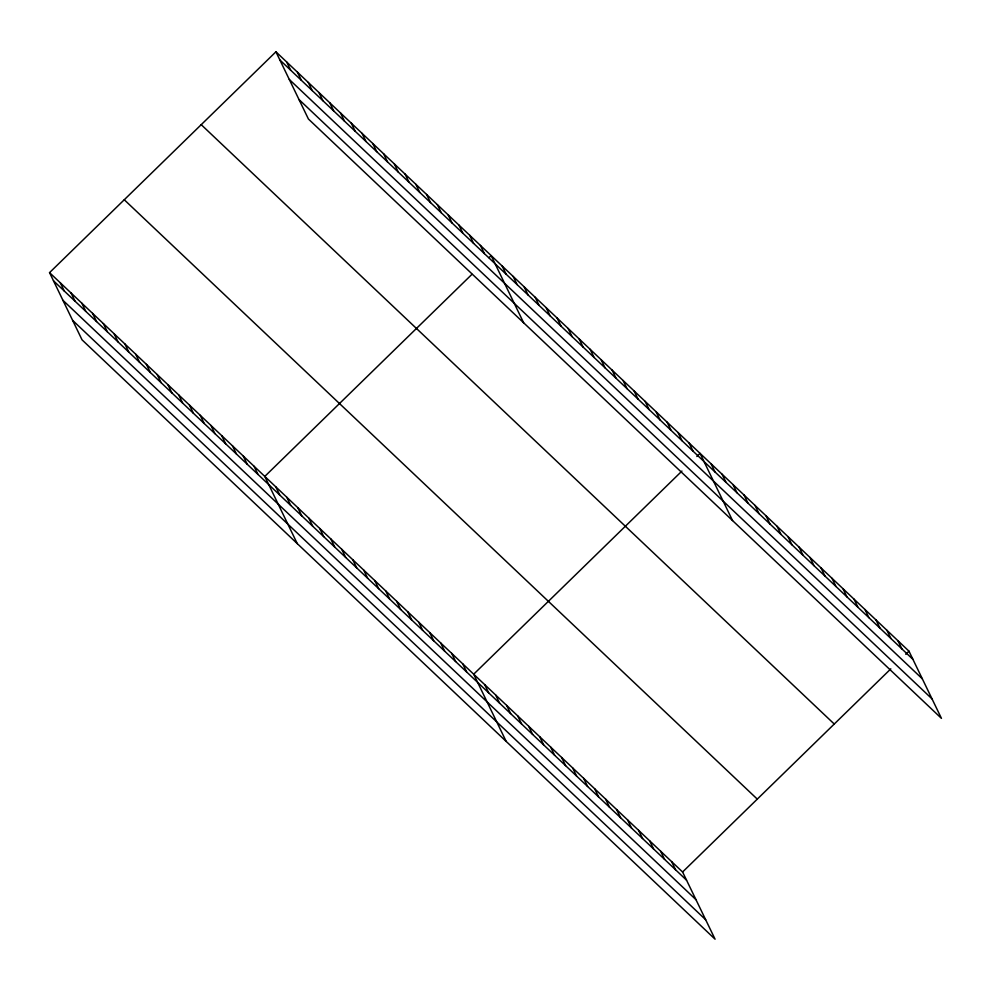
<?xml version="1.0" encoding="UTF-8"?>
<svg xmlns="http://www.w3.org/2000/svg" width="991" height="991" viewBox="0 0 991 991"><rect width="100%" height="100%" fill="white"/><g stroke="black" fill="none" stroke-linecap="round" stroke-linejoin="round"><path stroke-width="1.49" d="M49.55 272.636L682.588 871.993L715.081 939.195L82.042 339.839L49.55 272.636L275.919 51.805L908.958 651.161L941.45 718.364L308.412 119.007L275.919 51.805M471.951 274.321L264.783 476.411L297.275 543.625M489.021 257.672L491.152 255.591L523.644 322.793M681.919 471.072L473.686 674.202L506.178 741.404M696.859 456.492L700.055 453.37L732.547 520.572M682.588 871.993L890.822 668.851M905.762 654.283L908.958 651.161M279.883 59.98L912.909 659.337M289.298 79.466L922.336 678.823M298.997 99.534L932.035 698.89M201.223 124.68L834.261 724.037M124.259 199.761L757.285 799.118M53.502 280.812L686.54 880.169M62.916 300.298L695.955 899.642M72.628 320.366L705.654 919.71M897.97 640.743L901.921 648.932M886.97 630.338L890.921 638.514M875.982 619.932L879.934 628.108M864.982 609.515L868.934 617.703M853.982 599.109L857.946 607.285M842.994 588.704L846.946 596.879M831.994 578.286L835.946 586.474M821.006 567.88L824.958 576.056M810.006 557.475L813.958 565.65M799.019 547.057L802.97 555.245M788.018 536.651L791.97 544.827M777.018 526.246L780.982 534.422M766.031 515.828L769.982 524.016M755.031 505.422L758.982 513.598M744.043 495.017L747.994 503.193M733.043 484.599L736.994 492.775M722.043 474.194L726.007 482.369M711.055 463.776L715.007 471.964M689.067 442.965L693.019 451.14M678.067 432.547L682.019 440.735M667.079 422.141L671.031 430.317M656.079 411.736L660.031 419.911M645.079 401.318L649.043 409.506M634.091 390.912L638.043 399.088M623.091 380.507L627.043 388.683M612.104 370.089L616.055 378.277M601.103 359.683L605.055 367.859M590.116 349.278L594.067 357.454M579.116 338.86L583.067 347.048M568.116 328.455L572.08 336.63M557.128 318.049L561.079 326.225M546.128 307.631L550.079 315.819M535.14 297.226L539.092 305.401M524.14 286.82L528.092 294.996M513.152 276.402L517.104 284.59M502.152 265.997L506.104 274.173M480.4 245.396L484.351 253.572M469.635 235.201L473.587 243.39M458.87 225.019L462.822 233.195M448.105 214.824L452.069 223.012M437.353 204.641L441.305 212.817M426.588 194.447L430.54 202.635M415.824 184.264L419.775 192.44M405.059 174.069L409.023 182.257M394.307 163.887L398.258 172.062M383.542 153.692L387.493 161.88M372.777 143.509L376.729 151.685M362.012 133.314L365.976 141.502M351.26 123.132L355.212 131.308M340.495 112.937L344.447 121.113M329.73 102.754L333.682 110.93M318.966 92.559L322.93 100.735M308.213 82.377L312.165 90.553M297.449 72.182L301.4 80.358M286.684 61.999L290.636 70.175M671.588 861.575L675.552 869.764M660.601 851.17L664.552 859.346M649.601 840.764L653.552 848.94M638.613 830.347L642.564 838.535M627.613 819.941L631.564 828.117M616.613 809.536L620.577 817.711M605.625 799.118L609.576 807.293M594.625 788.712L598.576 796.888M583.637 778.294L587.589 786.482M572.637 767.889L576.589 776.064M561.649 757.483L565.601 765.659M550.649 747.065L554.601 755.253M539.649 736.66L543.613 744.836M528.661 726.254L532.613 734.43M517.661 715.836L521.613 724.025M506.674 705.431L510.625 713.607M495.673 695.025L499.625 703.201M484.686 684.608L488.637 692.796M462.686 663.797L466.65 671.972M451.698 653.379L455.649 661.567M440.698 642.973L444.649 651.149M429.71 632.568L433.662 640.743M418.71 622.15L422.661 630.338M407.71 611.744L411.674 619.92M396.722 601.339L400.674 609.515M385.722 590.921L389.686 599.097M374.734 580.515L378.686 588.691M363.734 570.098L367.686 578.286M352.746 559.692L356.698 567.868M341.746 549.287L345.698 557.462M330.746 538.869L334.71 547.057M319.759 528.463L323.71 536.639M308.758 518.058L312.71 526.233M297.771 507.64L301.722 515.828M286.771 497.234L290.722 505.41M275.783 486.829L279.735 495.005M254.018 466.228L257.97 474.404M243.253 456.033L247.217 464.222M232.501 445.851L236.453 454.027M221.736 435.656L225.688 443.844M210.972 425.473L214.923 433.649M200.207 415.279L204.171 423.467M189.454 405.096L193.406 413.272M178.69 394.901L182.641 403.077M167.925 384.719L171.877 392.894M157.16 374.524L161.124 382.699M146.408 364.341L150.359 372.517M135.643 354.146L139.595 362.322M124.878 343.964L128.83 352.139M114.114 333.769L118.078 341.945M103.361 323.586L107.313 331.762M92.597 313.391L96.548 321.567M81.832 303.196L85.783 311.385M71.067 293.014L75.031 301.19M60.315 282.819L64.266 291.007"/></g></svg>
